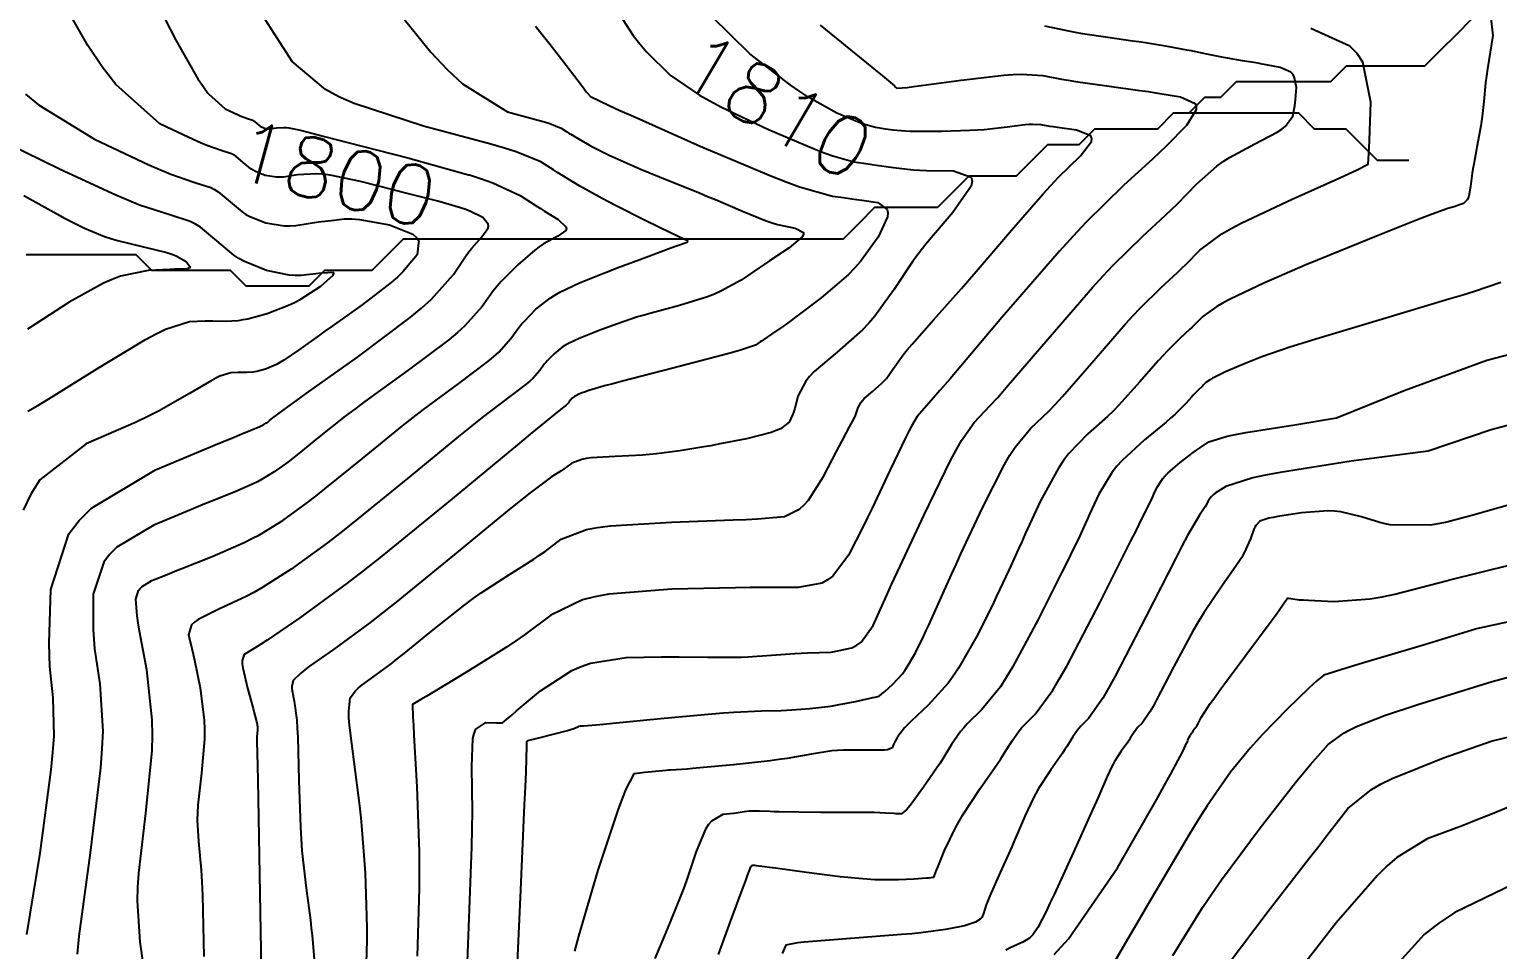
# Model space of a CAD drawing. Header units: metres. Extents: x 837117 to 838479, y 1189012 to 1191015.
# Drawn here: x 838285.1 to 838378.5, y 1190025.9 to 1190084.5 of the extents above; entities that cross this region are included whole.
import ezdxf

# ---------------------------------------------------------------- set-up
doc = ezdxf.new("R2010")
doc.units = ezdxf.units.M
doc.header["$LTSCALE"] = 0.3
for name, color, linetype in [('COTAS 10', 1, 'Continuous'), ('COTAS INT', 252, 'Continuous'), ('DRENAJE', 5, 'Continuous')]:
    doc.layers.add(name, color=color, linetype=linetype)
doc.styles.get("Standard").update_dxf_attribs({"font": 'simplex.shx'})

msp = doc.modelspace()

# ---------------------------------------------------------------- linework, layer by layer
at = {"layer": 'COTAS 10'}
for points in [[(838284.892, 1190026.913), (838285.754, 1190032.085), (838286.451, 1190037.369), (838286.558, 1190038.509), (838286.627, 1190039.509), (838286.564, 1190041.952), (838286.356, 1190043.94), (838286.334, 1190044.653), (838286.327, 1190045.436), (838286.43, 1190048.851), (838287.572, 1190052.374), (838288.221, 1190053.225), (838289.014, 1190054.023), (838293.078, 1190056.457), (838297.139, 1190058.148), (838297.931, 1190058.477), (838298.578, 1190058.746), (838299.712, 1190059.215), (838299.888, 1190059.292), (838299.932, 1190059.313), (838299.973, 1190059.334), (838300.103, 1190059.412), (838300.24, 1190059.512), (838300.286, 1190059.548), (838300.335, 1190059.587), (838300.542, 1190059.756), (838301.508, 1190060.463), (838302.035, 1190060.842), (838302.675, 1190061.299), (838305.926, 1190063.611), (838309.289, 1190066.139), (838310, 1190066.733), (838310.615, 1190067.28), (838312.04, 1190068.875), (838312.805, 1190070.029), (838313.005, 1190070.299), (838313.198, 1190070.547), (838313.851, 1190071.265), (838314.234, 1190071.805), (838314.258, 1190071.941), (838314.245, 1190072.071), (838313.904, 1190072.494), (838313.114, 1190072.888), (838312.82, 1190073), (838312.493, 1190073.113), (838311.04, 1190073.532), (838309.271, 1190073.984), (838308.746, 1190074.118), (838308.205, 1190074.256), (838306.125, 1190074.787), (838304.184, 1190075.19), (838303.732, 1190075.248), (838303.317, 1190075.282), (838302.126, 1190075.21), (838301.232, 1190075.067), (838301.004, 1190075.057), (838300.784, 1190075.059), (838300.062, 1190075.173), (838299.441, 1190075.419), (838299.286, 1190075.505), (838299.138, 1190075.599), (838298.662, 1190076.003), (838298.197, 1190076.392), (838298.055, 1190076.477), (838297.908, 1190076.552), (838297.328, 1190076.742), (838296.344, 1190077.08), (838295.941, 1190077.249), (838295.482, 1190077.451), (838294.154, 1190078.076), (838293.355, 1190078.451), (838290.569, 1190080.946), (838289.694, 1190082.09), (838288.775, 1190083.431), (838285.084, 1190089.91)], [(838322.571, 1190085.453), (838323.477, 1190084.081), (838323.897, 1190083.537), (838324.317, 1190083.034), (838325.825, 1190081.553), (838327.7, 1190080.282), (838328.351, 1190079.91), (838329.058, 1190079.53), (838332.089, 1190078.088), (838334.991, 1190076.863), (838335.617, 1190076.62), (838336.167, 1190076.418), (838337.512, 1190076.037), (838338.411, 1190075.913), (838338.679, 1190075.874), (838338.955, 1190075.833), (838340.024, 1190075.668), (838341.292, 1190075.527), (838341.695, 1190075.502), (838342.121, 1190075.483), (838343.843, 1190075.463), (838344.975, 1190075.069), (838345.029, 1190074.815), (838344.969, 1190074.497), (838343.816, 1190072.821), (838342.089, 1190070.797), (838341.668, 1190070.259), (838341.271, 1190069.73), (838340.047, 1190067.901), (838338.847, 1190066.22), (838338.467, 1190065.784), (838338.065, 1190065.361), (838336.441, 1190063.941), (838334.987, 1190062.698), (838334.694, 1190062.386), (838334.447, 1190062.089), (838333.95, 1190061.135), (838333.751, 1190060.358), (838333.693, 1190060.173), (838333.632, 1190060), (838333.402, 1190059.485), (838332.838, 1190059.062), (838332.567, 1190058.948), (838332.247, 1190058.834), (838330.676, 1190058.435), (838328.874, 1190058.078), (838328.409, 1190057.99), (838327.957, 1190057.908), (838326.446, 1190057.653), (838324.951, 1190057.466), (838324.509, 1190057.426), (838324.056, 1190057.391), (838322.318, 1190057.309), (838320.792, 1190057.214), (838320.471, 1190057.171), (838320.195, 1190057.121), (838319.567, 1190056.883), (838319.162, 1190056.574), (838319.027, 1190056.481), (838318.881, 1190056.384), (838318.272, 1190056.003), (838316.915, 1190055.001), (838316.298, 1190054.513), (838315.577, 1190053.932), (838312.1, 1190051.073), (838308.391, 1190048.044), (838307.522, 1190047.357), (838306.723, 1190046.735), (838304.41, 1190045.037), (838302.881, 1190043.959), (838302.576, 1190043.729), (838302.323, 1190043.528), (838301.837, 1190043.048), (838301.754, 1190042.674), (838301.756, 1190042.54), (838301.768, 1190042.392), (838301.9, 1190041.747), (838302.069, 1190040.532), (838302.104, 1190040.025), (838302.135, 1190039.444), (838302.204, 1190036.728), (838302.298, 1190033.725), (838302.343, 1190032.964), (838302.397, 1190032.233), (838302.664, 1190029.843), (838302.937, 1190027.817), (838302.996, 1190027.315), (838303.047, 1190026.838), (838303.17, 1190025.329)], [(838377.927, 1190086.068), (838378.153, 1190084.079), (838377.822, 1190081.962), (838377.755, 1190081.483), (838377.698, 1190081.052), (838377.579, 1190079.881), (838377.486, 1190078.926), (838377.445, 1190078.63), (838377.398, 1190078.32), (838377.173, 1190077.087), (838376.945, 1190075.88), (838376.895, 1190075.587), (838376.851, 1190075.312), (838376.743, 1190074.466), (838376.632, 1190073.857), (838376.587, 1190073.732), (838376.535, 1190073.625), (838376.296, 1190073.394), (838375.974, 1190073.277), (838375.87, 1190073.243), (838375.758, 1190073.206), (838375.303, 1190073.067), (838374.301, 1190072.709), (838373.846, 1190072.535), (838373.314, 1190072.329), (838370.749, 1190071.314), (838367.784, 1190070.109), (838366.999, 1190069.782), (838366.231, 1190069.458), (838363.588, 1190068.313), (838361.448, 1190067.306), (838360.998, 1190067.069), (838360.609, 1190066.85), (838359.715, 1190066.21), (838359.19, 1190065.676), (838359.033, 1190065.523), (838358.871, 1190065.369), (838358.245, 1190064.797), (838357.453, 1190064.016), (838357.186, 1190063.731), (838356.899, 1190063.415), (838355.692, 1190062.025), (838354.369, 1190060.556), (838354.01, 1190060.19), (838353.653, 1190059.842), (838352.388, 1190058.735), (838351.171, 1190057.479), (838350.844, 1190057.037), (838350.521, 1190056.555), (838349.392, 1190054.474), (838348.415, 1190052.378), (838348.188, 1190051.886), (838347.98, 1190051.433), (838347.386, 1190050.115), (838346.786, 1190048.815), (838346.574, 1190048.373), (838346.342, 1190047.896), (838345.337, 1190045.874), (838344.172, 1190043.832), (838343.838, 1190043.342), (838343.501, 1190042.883), (838342.241, 1190041.498), (838341.16, 1190040.478), (838340.935, 1190040.25), (838340.741, 1190040.045), (838340.308, 1190039.501), (838340.116, 1190039.153), (838340.074, 1190039.071), (838340.038, 1190038.996), (838339.949, 1190038.779), (838339.64, 1190038.651), (838339.466, 1190038.632), (838339.253, 1190038.62), (838338.163, 1190038.638), (838336.832, 1190038.636), (838336.468, 1190038.612), (838336.105, 1190038.578), (838334.808, 1190038.37), (838333.264, 1190038.101), (838332.746, 1190038.028), (838332.188, 1190037.955), (838329.845, 1190037.7), (838327.704, 1190037.498), (838327.274, 1190037.46), (838326.914, 1190037.428), (838326.203, 1190037.378), (838325.848, 1190037.361), (838325.712, 1190037.352), (838325.561, 1190037.34), (838324.881, 1190037.278), (838324.195, 1190037.206), (838324.04, 1190037.188), (838323.9, 1190037.171), (838323.519, 1190037.117), (838322.994, 1190036.148), (838322.764, 1190035.555), (838322.497, 1190034.821), (838321.223, 1190030.998), (838319.987, 1190026.805), (838319.743, 1190025.839)], [(838350.253, 1190025.627), (838351.159, 1190026.627), (838354.284, 1190031.152), (838356.756, 1190035.48), (838357.251, 1190036.356), (838357.662, 1190037.091), (838358.462, 1190038.582), (838358.681, 1190039.067), (838358.727, 1190039.168), (838358.765, 1190039.255), (838358.85, 1190039.452), (838358.901, 1190039.56), (838358.918, 1190039.59), (838358.936, 1190039.622), (838359.013, 1190039.74), (838359.086, 1190039.845), (838359.116, 1190039.89), (838359.152, 1190039.947), (838359.182, 1190039.99), (838359.192, 1190040.003), (838359.203, 1190040.015), (838359.252, 1190040.063), (838359.34, 1190040.192), (838359.376, 1190040.255), (838359.418, 1190040.331), (838359.612, 1190040.704), (838360.186, 1190041.589), (838360.467, 1190041.986), (838360.801, 1190042.45), (838362.45, 1190044.676), (838364.06, 1190046.835), (838364.37, 1190047.257), (838364.62, 1190047.602), (838365.036, 1190048.212), (838365.096, 1190048.289), (838365.123, 1190048.297), (838365.154, 1190048.3), (838365.305, 1190048.266), (838365.835, 1190048.196), (838366.106, 1190048.177), (838366.431, 1190048.158), (838368.051, 1190048.091), (838370.359, 1190048.255), (838371.117, 1190048.383), (838371.927, 1190048.545), (838375.284, 1190049.427), (838375.33, 1190049.441), (838381.515, 1190050.965)], [(838380.17, 1190030.445), (838375.736, 1190028.299), (838374.715, 1190027.619), (838373.784, 1190026.903), (838371.17, 1190024.006)]]:
    msp.add_lwpolyline(points, dxfattribs=at)
at = {"layer": 'COTAS INT'}
for points in [[(838306.222, 1190088.434), (838310.605, 1190083.003), (838311.645, 1190081.915), (838312.61, 1190081.007), (838315.468, 1190079.226), (838317.434, 1190078.697), (838317.836, 1190078.578), (838318.177, 1190078.471), (838318.894, 1190078.182), (838319.261, 1190077.945), (838319.382, 1190077.87), (838319.51, 1190077.791), (838320.04, 1190077.472), (838320.687, 1190077.108), (838320.889, 1190077.001), (838321.101, 1190076.891), (838321.947, 1190076.468), (838323.08, 1190075.953), (838323.472, 1190075.784), (838323.899, 1190075.604), (838325.723, 1190074.859), (838327.69, 1190074.06), (838328.206, 1190073.845), (838328.71, 1190073.634), (838330.427, 1190072.895), (838331.934, 1190072.291), (838332.306, 1190072.165), (838332.659, 1190072.056), (838333.768, 1190071.813), (838334.306, 1190071.545), (838334.299, 1190071.421), (838334.223, 1190071.275), (838333.386, 1190070.571), (838332.138, 1190069.742), (838331.805, 1190069.518), (838331.476, 1190069.298), (838330.333, 1190068.521), (838329.056, 1190067.812), (838328.643, 1190067.634), (838328.205, 1190067.463), (838326.409, 1190066.911), (838324.611, 1190066.426), (838324.171, 1190066.298), (838323.756, 1190066.173), (838322.47, 1190065.742), (838321.414, 1190065.346), (838321.145, 1190065.243), (838320.886, 1190065.142), (838320.034, 1190064.801), (838319.311, 1190064.456), (838319.132, 1190064.352), (838318.964, 1190064.246), (838318.436, 1190063.832), (838318.013, 1190063.403), (838317.911, 1190063.286), (838317.815, 1190063.171), (838317.523, 1190062.761), (838317.08, 1190062.265), (838316.889, 1190062.095), (838316.667, 1190061.91), (838315.621, 1190061.124), (838313.867, 1190059.787), (838313.2, 1190059.256), (838312.455, 1190058.654), (838309.105, 1190055.9), (838305.623, 1190053.061), (838304.793, 1190052.407), (838304.022, 1190051.81), (838301.722, 1190050.129), (838299.848, 1190048.946), (838299.346, 1190048.662), (838298.85, 1190048.398), (838297.121, 1190047.602), (838295.799, 1190046.944), (838295.562, 1190046.766), (838295.38, 1190046.591), (838295.184, 1190045.972), (838295.399, 1190045.086), (838295.475, 1190044.742), (838295.558, 1190044.355), (838295.92, 1190042.599), (838296.183, 1190040.526), (838296.204, 1190039.939), (838296.203, 1190039.346), (838296.011, 1190037.156), (838295.776, 1190035.137), (838295.748, 1190034.651), (838295.735, 1190034.197), (838295.823, 1190032.823), (838295.992, 1190030.992), (838296.031, 1190030.25), (838296.066, 1190029.406), (838296.167, 1190025.509)], [(838292.661, 1190087.123), (838294.371, 1190083.785), (838295.778, 1190081.312), (838296.127, 1190080.801), (838296.421, 1190080.414), (838296.458, 1190080.365), (838297.508, 1190079.419), (838298.306, 1190079.044), (838298.478, 1190078.969), (838298.629, 1190078.905), (838298.998, 1190078.778), (838299.215, 1190078.707), (838299.271, 1190078.679), (838299.324, 1190078.647), (838299.498, 1190078.501), (838299.677, 1190078.35), (838299.732, 1190078.315), (838299.79, 1190078.282), (838300.023, 1190078.19), (838300.294, 1190078.147), (838300.376, 1190078.146), (838300.462, 1190078.15), (838300.797, 1190078.204), (838301.244, 1190078.231), (838301.4, 1190078.218), (838301.569, 1190078.196), (838302.297, 1190078.045), (838303.844, 1190077.65), (838305.329, 1190077.27), (838309.142, 1190076.294), (838313.003, 1190075.22), (838313.059, 1190075.203), (838313.83, 1190074.954), (838314.553, 1190074.701), (838316.292, 1190073.905), (838317.303, 1190073.24), (838317.567, 1190073.071), (838317.824, 1190072.908), (838318.696, 1190072.376), (838319.196, 1190071.915), (838319.219, 1190071.797), (838319.191, 1190071.683), (838318.675, 1190071.309), (838317.771, 1190070.818), (838317.5, 1190070.632), (838317.219, 1190070.424), (838316.127, 1190069.488), (838315.08, 1190068.425), (838314.827, 1190068.137), (838314.59, 1190067.85), (838313.868, 1190066.837), (838312.77, 1190065.609), (838312.296, 1190065.187), (838311.748, 1190064.729), (838309.158, 1190062.782), (838306.406, 1190060.795), (838305.757, 1190060.313), (838305.157, 1190059.86), (838303.397, 1190058.47), (838302.098, 1190057.412), (838301.788, 1190057.168), (838301.5, 1190056.945), (838300.642, 1190056.318), (838299.831, 1190055.832), (838299.573, 1190055.698), (838299.301, 1190055.564), (838298.195, 1190055.084), (838296.663, 1190054.463), (838296.122, 1190054.241), (838295.53, 1190053.997), (838292.969, 1190052.935), (838290.62, 1190051.528), (838290.161, 1190051.067), (838289.786, 1190050.575), (838289.126, 1190048.538), (838289.12, 1190046.302), (838289.157, 1190045.684), (838289.211, 1190045.066), (838289.548, 1190042.839), (838289.723, 1190039.84), (838289.676, 1190038.735), (838289.587, 1190037.511), (838288.919, 1190032.101), (838288.215, 1190026.808), (838288.104, 1190025.658)], [(838292.405, 1190024.345), (838292.11, 1190026.444), (838291.944, 1190029.04), (838291.968, 1190029.897), (838292.021, 1190030.815), (838292.465, 1190034.629), (838292.864, 1190038.583), (838292.889, 1190039.589), (838292.878, 1190040.556), (838292.531, 1190043.727), (838292.066, 1190046.192), (838291.979, 1190046.715), (838291.912, 1190047.168), (838291.822, 1190048.226), (838292.001, 1190048.776), (838292.102, 1190048.909), (838292.226, 1190049.033), (838292.86, 1190049.413), (838293.921, 1190049.847), (838294.313, 1190050.006), (838294.749, 1190050.181), (838296.678, 1190050.953), (838298.713, 1190051.837), (838299.215, 1190052.083), (838299.689, 1190052.329), (838301.182, 1190053.224), (838302.761, 1190054.377), (838303.291, 1190054.787), (838303.86, 1190055.236), (838306.251, 1190057.185), (838308.806, 1190059.257), (838309.479, 1190059.784), (838310.137, 1190060.291), (838312.389, 1190061.953), (838314.208, 1190063.32), (838314.592, 1190063.641), (838314.925, 1190063.937), (838315.696, 1190064.799), (838316.203, 1190065.51), (838316.369, 1190065.711), (838316.547, 1190065.914), (838317.282, 1190066.66), (838318.199, 1190067.379), (838318.492, 1190067.565), (838318.802, 1190067.744), (838320.059, 1190068.345), (838321.539, 1190068.938), (838321.989, 1190069.112), (838322.457, 1190069.292), (838324.293, 1190069.98), (838325.868, 1190070.56), (838326.172, 1190070.671), (838326.419, 1190070.761), (838326.832, 1190070.91), (838326.871, 1190070.924), (838326.893, 1190070.934), (838326.935, 1190070.96), (838326.953, 1190070.99), (838326.948, 1190070.999), (838326.94, 1190071.008), (838326.878, 1190071.042), (838326.42, 1190071.258), (838326.162, 1190071.382), (838325.847, 1190071.534), (838324.237, 1190072.313), (838322.395, 1190073.233), (838321.935, 1190073.473), (838321.496, 1190073.707), (838320.088, 1190074.498), (838318.934, 1190075.192), (838318.654, 1190075.364), (838318.393, 1190075.527), (838317.593, 1190076.043), (838316.033, 1190076.671), (838315.291, 1190076.905), (838314.416, 1190077.164), (838310.137, 1190078.315), (838305.719, 1190079.746), (838304.756, 1190080.181), (838303.907, 1190080.634), (838301.778, 1190082.41), (838300.063, 1190085.091)], [(838317.26, 1190084.663), (838318.187, 1190083.496), (838318.943, 1190082.539), (838320.255, 1190080.833), (838320.454, 1190080.532), (838320.508, 1190080.461), (838320.563, 1190080.396), (838320.76, 1190080.203), (838321.95, 1190079.621), (838322.631, 1190079.31), (838323.464, 1190078.935), (838327.742, 1190077.038), (838332.239, 1190075.139), (838333.209, 1190074.763), (838334.061, 1190074.45), (838336.145, 1190073.859), (838336.85, 1190073.765), (838337.385, 1190073.692), (838337.675, 1190073.652), (838337.705, 1190073.647), (838338.014, 1190073.603), (838339.045, 1190073.446), (838339.635, 1190073.014), (838339.666, 1190072.796), (838339.64, 1190072.536), (838339.067, 1190071.241), (838337.934, 1190069.694), (838337.554, 1190069.275), (838337.146, 1190068.86), (838335.434, 1190067.393), (838333.795, 1190066.161), (838333.433, 1190065.894), (838333.112, 1190065.658), (838332.281, 1190065.073), (838331.776, 1190064.739), (838331.66, 1190064.661), (838331.553, 1190064.59), (838331.252, 1190064.386), (838330.301, 1190064.062), (838329.785, 1190063.915), (838329.159, 1190063.742), (838325.986, 1190062.911), (838322.802, 1190062.091), (838322.17, 1190061.925), (838321.645, 1190061.786), (838320.647, 1190061.504), (838320.37, 1190061.401), (838320.3, 1190061.374), (838320.232, 1190061.347), (838320.009, 1190061.258), (838319.819, 1190061.167), (838319.773, 1190061.14), (838319.729, 1190061.112), (838319.59, 1190061.004), (838319.479, 1190060.891), (838319.453, 1190060.861), (838319.428, 1190060.831), (838319.351, 1190060.723), (838319.235, 1190060.593), (838319.185, 1190060.549), (838319.127, 1190060.5), (838318.853, 1190060.294), (838317.598, 1190059.283), (838316.922, 1190058.727), (838316.103, 1190058.052), (838311.96, 1190054.615), (838307.386, 1190050.886), (838306.296, 1190050.027), (838305.283, 1190049.243), (838302.261, 1190047.035), (838300.183, 1190045.633), (838299.764, 1190045.357), (838299.414, 1190045.129), (838298.713, 1190044.711), (838298.591, 1190044.321), (838298.605, 1190044.112), (838298.64, 1190043.859), (838298.937, 1190042.579), (838299.293, 1190041.274), (838299.365, 1190041.006), (838299.426, 1190040.778), (838299.547, 1190040.289), (838299.576, 1190040.058), (838299.578, 1190039.993), (838299.578, 1190039.927), (838299.557, 1190039.684), (838299.531, 1190039.46), (838299.528, 1190039.406), (838299.526, 1190039.355), (838299.536, 1190039.203), (838299.578, 1190037.638), (838299.597, 1190036.698), (838299.62, 1190035.537), (838299.727, 1190029.514), (838299.831, 1190023.508)], [(838306.46, 1190023.671), (838306.538, 1190026.517), (838306.54, 1190027.295), (838306.533, 1190028.068), (838306.438, 1190030.823), (838306.236, 1190033.565), (838306.162, 1190034.329), (838306.08, 1190035.096), (838305.72, 1190037.884), (838305.429, 1190040.215), (838305.392, 1190040.694), (838305.373, 1190041.1), (838305.459, 1190041.966), (838305.808, 1190042.408), (838305.954, 1190042.546), (838306.123, 1190042.692), (838306.911, 1190043.279), (838308.065, 1190044.126), (838308.464, 1190044.436), (838308.897, 1190044.779), (838310.747, 1190046.29), (838312.752, 1190047.878), (838313.283, 1190048.27), (838313.803, 1190048.64), (838315.593, 1190049.806), (838317.147, 1190050.777), (838317.518, 1190051.024), (838317.863, 1190051.263), (838318.896, 1190052.049), (838320.498, 1190052.658), (838321.202, 1190052.785), (838322.019, 1190052.894), (838325.913, 1190053.136), (838329.831, 1190053.266), (838330.664, 1190053.304), (838331.388, 1190053.343), (838333.094, 1190053.492), (838334.078, 1190053.974), (838334.347, 1190054.223), (838334.615, 1190054.522), (838335.569, 1190056.02), (838336.4, 1190057.614), (838336.59, 1190057.974), (838336.763, 1190058.3), (838337.24, 1190059.181), (838337.545, 1190059.766), (838337.609, 1190059.905), (838337.665, 1190060.034), (838337.791, 1190060.414), (838337.973, 1190060.763), (838338.063, 1190060.871), (838338.17, 1190060.985), (838338.701, 1190061.439), (838339.294, 1190061.957), (838339.44, 1190062.112), (838339.579, 1190062.271), (838340.017, 1190062.885), (838340.65, 1190063.758), (838340.912, 1190064.08), (838341.212, 1190064.438), (838342.607, 1190066.022), (838344.359, 1190067.993), (838344.885, 1190068.595), (838345.427, 1190069.221), (838347.532, 1190071.685), (838349.555, 1190074.008), (838350.047, 1190074.544), (838350.508, 1190075.035), (838351.928, 1190076.423), (838352.634, 1190077.334), (838352.646, 1190077.524), (838352.579, 1190077.687), (838351.673, 1190078.049), (838350.461, 1190078.215), (838350.201, 1190078.254), (838349.973, 1190078.289), (838349.424, 1190078.39), (838348.888, 1190078.416), (838348.668, 1190078.404), (838348.418, 1190078.384), (838347.259, 1190078.243), (838345.792, 1190078.083), (838345.348, 1190078.05), (838344.888, 1190078.023), (838343.089, 1190077.97), (838341.458, 1190077.97), (838341.103, 1190077.977), (838340.791, 1190077.987), (838340.245, 1190078.03), (838340.011, 1190078.048), (838339.529, 1190078.123), (838339.405, 1190078.141), (838339.284, 1190078.159), (838338.879, 1190078.214), (838338.273, 1190078.386), (838338.025, 1190078.477), (838337.743, 1190078.587), (838336.436, 1190079.139), (838334.653, 1190080.126), (838334.071, 1190080.51), (838333.45, 1190080.943), (838330.89, 1190082.903), (838328.437, 1190085.313)], [(838335.368, 1190084.729), (838338.317, 1190082.337), (838338.884, 1190081.875), (838339.342, 1190081.501), (838340.092, 1190080.872), (838340.141, 1190080.812), (838340.156, 1190080.796), (838340.172, 1190080.781), (838340.238, 1190080.727), (838340.91, 1190080.774), (838341.309, 1190080.821), (838341.8, 1190080.884), (838344.342, 1190081.236), (838347.051, 1190081.555), (838347.648, 1190081.597), (838348.177, 1190081.618), (838349.537, 1190081.53), (838350.724, 1190081.295), (838351.145, 1190081.224), (838351.607, 1190081.152), (838353.607, 1190080.87), (838355.703, 1190080.584), (838356.225, 1190080.508), (838356.721, 1190080.434), (838358.299, 1190080.179), (838359.215, 1190079.748), (838359.292, 1190079.563), (838359.294, 1190079.349), (838358.665, 1190078.342), (838357.369, 1190077.035), (838356.949, 1190076.633), (838356.504, 1190076.213), (838354.676, 1190074.553), (838352.272, 1190072.185), (838351.463, 1190071.319), (838350.592, 1190070.361), (838346.929, 1190066.144), (838343.627, 1190062.25), (838342.984, 1190061.497), (838342.458, 1190060.884), (838341.537, 1190059.843), (838341.177, 1190059.241), (838341.004, 1190058.905), (838340.8, 1190058.496), (838339.801, 1190056.405), (838338.665, 1190054.016), (838338.375, 1190053.418), (838338.096, 1190052.848), (838337.175, 1190051.018), (838336.166, 1190049.7), (838335.831, 1190049.452), (838335.472, 1190049.256), (838333.975, 1190048.969), (838331.735, 1190048.981), (838330.907, 1190048.972), (838329.99, 1190048.959), (838325.931, 1190048.868), (838321.923, 1190048.539), (838321.039, 1190048.375), (838320.252, 1190048.18), (838318.225, 1190047.216), (838316.568, 1190045.954), (838316.015, 1190045.572), (838315.422, 1190045.175), (838312.939, 1190043.624), (838310.727, 1190042.301), (838310.305, 1190042.049), (838309.965, 1190041.846), (838309.423, 1190041.524), (838309.464, 1190040.723), (838309.492, 1190040.217), (838309.526, 1190039.589), (838309.707, 1190036.297), (838309.85, 1190032.155), (838309.86, 1190030.992), (838309.857, 1190029.822), (838309.739, 1190025.534)], [(838312.817, 1190022.44), (838313.018, 1190027.398), (838313.211, 1190032.487), (838313.238, 1190033.647), (838313.252, 1190034.698), (838313.207, 1190037.597), (838313.27, 1190039.36), (838313.352, 1190039.695), (838313.462, 1190039.964), (838314.095, 1190040.384), (838314.754, 1190040.375), (838314.881, 1190040.374), (838314.984, 1190040.373), (838315.152, 1190040.373), (838315.532, 1190040.687), (838315.767, 1190040.883), (838316.059, 1190041.128), (838317.583, 1190042.408), (838319.569, 1190043.7), (838320.152, 1190043.952), (838320.749, 1190044.158), (838323.024, 1190044.521), (838325.263, 1190044.563), (838325.837, 1190044.567), (838326.392, 1190044.567), (838328.23, 1190044.542), (838329.891, 1190044.533), (838330.333, 1190044.543), (838330.769, 1190044.559), (838332.279, 1190044.665), (838333.75, 1190044.782), (838334.16, 1190044.806), (838334.571, 1190044.825), (838336.068, 1190044.862), (838337.391, 1190045.13), (838337.694, 1190045.295), (838337.969, 1190045.498), (838338.731, 1190046.562), (838339.583, 1190048.443), (838339.915, 1190049.163), (838340.288, 1190049.968), (838341.983, 1190053.597), (838343.665, 1190057.047), (838344.03, 1190057.741), (838344.352, 1190058.322), (838345.154, 1190059.474), (838346.19, 1190060.537), (838346.659, 1190061.061), (838347.208, 1190061.686), (838349.85, 1190064.771), (838352.694, 1190068.046), (838353.371, 1190068.789), (838353.999, 1190069.462), (838355.866, 1190071.301), (838357.341, 1190072.65), (838357.723, 1190073.013), (838358.092, 1190073.372), (838359.329, 1190074.631), (838360.602, 1190075.77), (838360.994, 1190076.054), (838361.403, 1190076.323), (838363.024, 1190077.181), (838364.448, 1190077.919), (838364.733, 1190078.113), (838364.97, 1190078.302), (838365.431, 1190078.948), (838365.559, 1190079.602), (838365.586, 1190079.797), (838365.61, 1190079.998), (838365.665, 1190080.772), (838365.526, 1190081.461), (838365.427, 1190081.608), (838365.301, 1190081.736), (838364.63, 1190082.037), (838363.75, 1190082.211), (838363.493, 1190082.258), (838363.231, 1190082.305), (838362.237, 1190082.469), (838361.276, 1190082.629), (838361.035, 1190082.672), (838360.804, 1190082.715), (838360.062, 1190082.869), (838359.256, 1190083.037), (838358.985, 1190083.09), (838358.693, 1190083.145), (838357.469, 1190083.365), (838356.058, 1190083.596), (838355.649, 1190083.659), (838355.232, 1190083.721), (838353.659, 1190083.938), (838352.055, 1190084.18), (838351.619, 1190084.257), (838351.186, 1190084.338), (838349.65, 1190084.67)], [(838316.035, 1190023.26), (838316.297, 1190029.261), (838316.565, 1190035.152), (838316.615, 1190036.301), (838316.654, 1190037.241), (838316.707, 1190038.898), (838316.716, 1190039.135), (838316.727, 1190039.18), (838316.742, 1190039.216), (838316.827, 1190039.272), (838317.133, 1190039.328), (838317.288, 1190039.364), (838317.472, 1190039.408), (838318.39, 1190039.642), (838319.301, 1190039.889), (838319.481, 1190039.941), (838319.63, 1190039.986), (838319.907, 1190040.093), (838319.983, 1190040.142), (838320.006, 1190040.152), (838320.029, 1190040.16), (838320.116, 1190040.174), (838320.202, 1190040.175), (838320.224, 1190040.176), (838320.246, 1190040.176), (838320.317, 1190040.175), (838321.106, 1190040.245), (838321.581, 1190040.29), (838322.167, 1190040.347), (838325.207, 1190040.642), (838328.485, 1190040.94), (838329.22, 1190040.997), (838329.881, 1190041.044), (838331.645, 1190041.124), (838332.892, 1190041.153), (838333.227, 1190041.168), (838333.558, 1190041.186), (838334.715, 1190041.275), (838335.845, 1190041.41), (838336.159, 1190041.457), (838336.474, 1190041.508), (838337.615, 1190041.725), (838338.544, 1190041.926), (838338.725, 1190041.967), (838338.873, 1190042), (838339.13, 1190042.068), (838339.288, 1190042.2), (838339.372, 1190042.275), (838339.475, 1190042.366), (838339.992, 1190042.835), (838340.598, 1190043.49), (838340.756, 1190043.699), (838340.91, 1190043.92), (838341.429, 1190044.818), (838341.953, 1190045.895), (838342.109, 1190046.228), (838342.271, 1190046.577), (838342.894, 1190047.964), (838343.72, 1190049.799), (838344.01, 1190050.431), (838344.326, 1190051.116), (838345.687, 1190054.035), (838347.093, 1190056.801), (838347.437, 1190057.389), (838347.762, 1190057.9), (838348.771, 1190059.104), (838349.921, 1190060.19), (838350.335, 1190060.626), (838350.789, 1190061.121), (838352.771, 1190063.398), (838354.797, 1190065.731), (838355.278, 1190066.26), (838355.726, 1190066.739), (838357.055, 1190068.049), (838358.106, 1190069.01), (838358.378, 1190069.268), (838358.641, 1190069.524), (838359.522, 1190070.42), (838360.926, 1190071.452), (838361.518, 1190071.793), (838362.199, 1190072.157), (838365.395, 1190073.673), (838368.433, 1190075.03), (838369.014, 1190075.295), (838369.483, 1190075.513), (838370.235, 1190075.897), (838370.273, 1190076.543), (838370.29, 1190076.926), (838370.31, 1190077.397), (838370.409, 1190079.833), (838369.893, 1190082.384), (838369.526, 1190082.927), (838369.062, 1190083.399), (838366.575, 1190084.515)], [(838284.816, 1190080.351), (838285.633, 1190079.67), (838289.202, 1190077.483), (838292.659, 1190075.858), (838293.405, 1190075.53), (838293.459, 1190075.508), (838294.059, 1190075.256), (838295.53, 1190074.751), (838295.658, 1190074.706), (838296.6, 1190074.398), (838296.839, 1190074.275), (838297.07, 1190074.137), (838297.826, 1190073.504), (838298.598, 1190072.849), (838298.839, 1190072.696), (838299.092, 1190072.556), (838300.1, 1190072.156), (838301.274, 1190071.971), (838301.631, 1190071.967), (838302.002, 1190071.984), (838303.455, 1190072.216), (838304.457, 1190072.336), (838305.086, 1190072.41), (838305.568, 1190072.404), (838306.064, 1190072.371), (838307.966, 1190072.035), (838309.447, 1190071.435), (838309.677, 1190071.236), (838309.829, 1190071.023), (838309.814, 1190070.886), (838309.73, 1190070.134), (838308.824, 1190069.049), (838308.468, 1190068.711), (838308.066, 1190068.358), (838306.233, 1190066.951), (838304.317, 1190065.588), (838303.863, 1190065.263), (838303.441, 1190064.962), (838302.19, 1190064.061), (838301.237, 1190063.42), (838301.003, 1190063.281), (838300.781, 1190063.16), (838300.087, 1190062.862), (838299.531, 1190062.715), (838299.397, 1190062.688), (838299.272, 1190062.667), (838298.889, 1190062.645), (838298.535, 1190062.653), (838298.427, 1190062.652), (838298.315, 1190062.65), (838297.873, 1190062.632), (838297.186, 1190062.411), (838296.919, 1190062.281), (838296.618, 1190062.122), (838295.255, 1190061.299), (838293.283, 1190060.189), (838292.599, 1190059.849), (838291.855, 1190059.495), (838288.668, 1190058.098), (838285.735, 1190055.822), (838285.151, 1190054.914), (838284.665, 1190053.885)], [(838284.953, 1190060.185), (838285.592, 1190060.55), (838286.297, 1190060.967), (838289.397, 1190062.902), (838292.444, 1190064.742), (838293.115, 1190065.098), (838293.712, 1190065.388), (838295.248, 1190065.881), (838296.234, 1190065.922), (838296.485, 1190065.927), (838296.726, 1190065.928), (838297.518, 1190065.909), (838298.372, 1190065.96), (838298.653, 1190066.006), (838298.953, 1190066.066), (838300.194, 1190066.395), (838301.546, 1190066.916), (838301.916, 1190067.097), (838302.283, 1190067.293), (838303.593, 1190068.131), (838304.391, 1190068.829), (838304.435, 1190068.937), (838304.403, 1190069.008), (838303.652, 1190068.954), (838302.353, 1190068.802), (838301.976, 1190068.811), (838301.591, 1190068.842), (838300.139, 1190069.139), (838298.742, 1190069.694), (838298.393, 1190069.887), (838298.059, 1190070.098), (838296.99, 1190071.006), (838295.943, 1190071.882), (838295.624, 1190072.074), (838295.292, 1190072.243), (838293.988, 1190072.67), (838292.075, 1190073.285), (838291.359, 1190073.573), (838290.563, 1190073.911), (838287.014, 1190075.56), (838283.644, 1190077.206)], [(838284.714, 1190073.891), (838286.419, 1190072.936), (838286.845, 1190072.705), (838287.252, 1190072.488), (838288.556, 1190071.823), (838289.847, 1190071.293), (838290.246, 1190071.161), (838290.663, 1190071.035), (838292.318, 1190070.634), (838293.813, 1190070.27), (838294.129, 1190070.168), (838294.402, 1190070.065), (838295.036, 1190069.691), (838295.262, 1190069.39), (838295.279, 1190069.334), (838295.275, 1190069.29), (838295.096, 1190069.23), (838294.528, 1190069.224), (838294.28, 1190069.215), (838293.992, 1190069.203), (838292.622, 1190069.131), (838290.86, 1190068.765), (838290.326, 1190068.567), (838289.77, 1190068.327), (838287.594, 1190067.115), (838285.471, 1190065.747), (838284.948, 1190065.409)], [(838378.679, 1190068.365), (838376.996, 1190067.802), (838376.242, 1190067.567), (838375.362, 1190067.298), (838371.147, 1190066.04), (838366.907, 1190064.771), (838366.014, 1190064.495), (838365.241, 1190064.251), (838363.461, 1190063.644), (838362.507, 1190063.255), (838362.254, 1190063.15), (838362.007, 1190063.046), (838361.155, 1190062.677), (838360.466, 1190062.353), (838360.321, 1190062.277), (838360.196, 1190062.206), (838359.908, 1190062), (838359.739, 1190061.828), (838359.689, 1190061.779), (838359.637, 1190061.729), (838359.435, 1190061.545), (838359.18, 1190061.293), (838359.094, 1190061.201), (838359.001, 1190061.1), (838358.613, 1190060.652), (838357.95, 1190059.991), (838357.685, 1190059.754), (838357.385, 1190059.495), (838356.005, 1190058.366), (838354.58, 1190057.057), (838354.25, 1190056.685), (838353.949, 1190056.309), (838353.096, 1190054.912), (838352.503, 1190053.64), (838352.365, 1190053.341), (838352.239, 1190053.066), (838351.879, 1190052.266), (838351.301, 1190051.054), (838351.038, 1190050.519), (838350.73, 1190049.897), (838349.244, 1190046.931), (838347.611, 1190043.906), (838347.209, 1190043.247), (838346.83, 1190042.665), (838345.643, 1190041.211), (838344.716, 1190040.293), (838344.499, 1190040.049), (838344.3, 1190039.81), (838343.729, 1190038.986), (838343.178, 1190038.086), (838342.992, 1190037.8), (838342.791, 1190037.497), (838341.947, 1190036.268), (838341.159, 1190035.196), (838340.994, 1190034.992), (838340.853, 1190034.828), (838340.534, 1190034.571), (838340.277, 1190034.583), (838340.174, 1190034.589), (838340.057, 1190034.596), (838339.52, 1190034.628), (838338.799, 1190034.657), (838338.567, 1190034.662), (838338.319, 1190034.665), (838337.306, 1190034.666), (838336.128, 1190034.664), (838335.776, 1190034.665), (838335.413, 1190034.668), (838334.011, 1190034.685), (838332.73, 1190034.709), (838332.443, 1190034.715), (838332.186, 1190034.722), (838331.502, 1190034.745), (838331.054, 1190034.753), (838330.945, 1190034.749), (838330.842, 1190034.743), (838330.526, 1190034.701), (838330.153, 1190034.639), (838330.015, 1190034.621), (838329.862, 1190034.602), (838329.181, 1190034.53), (838328.445, 1190034.123), (838328.257, 1190033.893), (838328.077, 1190033.612), (838327.48, 1190032.174), (838326.863, 1190030.342), (838326.669, 1190029.814), (838326.464, 1190029.275), (838325.644, 1190027.254), (838324.858, 1190025.379)], [(838328.896, 1190025.626), (838329.756, 1190027.962), (838330.49, 1190029.96), (838330.633, 1190030.347), (838330.75, 1190030.663), (838330.954, 1190031.208), (838330.995, 1190031.27), (838331.009, 1190031.282), (838331.025, 1190031.291), (838331.093, 1190031.307), (838331.169, 1190031.306), (838331.191, 1190031.306), (838331.212, 1190031.305), (838331.288, 1190031.301), (838331.825, 1190031.233), (838332.137, 1190031.191), (838332.52, 1190031.14), (838334.491, 1190030.873), (838336.637, 1190030.601), (838337.131, 1190030.547), (838337.58, 1190030.501), (838338.84, 1190030.413), (838339.815, 1190030.401), (838340.085, 1190030.404), (838340.356, 1190030.409), (838341.336, 1190030.451), (838342.126, 1190030.503), (838342.277, 1190030.514), (838342.399, 1190030.524), (838342.597, 1190030.55), (838342.706, 1190030.822), (838342.772, 1190030.987), (838342.854, 1190031.19), (838343.28, 1190032.25), (838343.95, 1190033.652), (838344.185, 1190034.073), (838344.441, 1190034.507), (838345.547, 1190036.189), (838346.618, 1190037.734), (838346.853, 1190038.08), (838347.06, 1190038.392), (838347.585, 1190039.226), (838348.021, 1190039.855), (838348.172, 1190040.038), (838348.337, 1190040.224), (838349.045, 1190040.924), (838350.159, 1190042.448), (838350.58, 1190043.152), (838351.05, 1190043.979), (838353.152, 1190047.987), (838355.118, 1190051.898), (838355.502, 1190052.664), (838355.817, 1190053.292), (838356.372, 1190054.418), (838356.499, 1190054.7), (838356.543, 1190054.797), (838356.592, 1190054.902), (838356.801, 1190055.351), (838357.168, 1190055.896), (838357.317, 1190056.063), (838357.485, 1190056.235), (838358.261, 1190056.914), (838359.095, 1190057.556), (838359.299, 1190057.705), (838359.492, 1190057.841), (838360.094, 1190058.232), (838361.252, 1190058.586), (838361.796, 1190058.7), (838362.437, 1190058.821), (838365.556, 1190059.314), (838368.214, 1190059.769), (838372.519, 1190061.489), (838377.778, 1190063.428), (838382.829, 1190064.747)], [(838382.761, 1190060.243), (838378.055, 1190058.997), (838374.037, 1190057.649), (838369.138, 1190057.003), (838364.625, 1190056.284), (838363.692, 1190056.105), (838362.898, 1190055.935), (838361.176, 1190055.394), (838360.501, 1190054.96), (838360.367, 1190054.858), (838360.255, 1190054.763), (838360.044, 1190054.486), (838359.922, 1190054.207), (838359.867, 1190054.111), (838359.802, 1190054.008), (838359.493, 1190053.567), (838358.745, 1190052.277), (838358.405, 1190051.638), (838358.006, 1190050.876), (838356.084, 1190047.106), (838354.127, 1190043.336), (838353.707, 1190042.573), (838353.339, 1190041.933), (838352.447, 1190040.637), (838351.959, 1190040.154), (838351.846, 1190040.026), (838351.741, 1190039.9), (838351.44, 1190039.467), (838351.079, 1190038.891), (838350.936, 1190038.677), (838350.774, 1190038.437), (838350.036, 1190037.373), (838349.262, 1190036.184), (838349.078, 1190035.867), (838348.907, 1190035.555), (838348.398, 1190034.472), (838347.9, 1190033.277), (838347.734, 1190032.895), (838347.558, 1190032.491), (838346.822, 1190030.845), (838346.163, 1190029.355), (838346.036, 1190029.049), (838345.931, 1190028.789), (838345.751, 1190028.234), (838345.66, 1190027.997), (838345.611, 1190027.937), (838345.553, 1190027.88), (838345.257, 1190027.694), (838344.745, 1190027.518), (838344.55, 1190027.467), (838344.331, 1190027.415), (838343.348, 1190027.221), (838341.777, 1190027.016), (838341.188, 1190026.957), (838340.532, 1190026.898), (838334.883, 1190026.471), (838334.355, 1190026.422), (838333.924, 1190026.375), (838333.187, 1190026.232), (838332.942, 1190025.693)], [(838380.408, 1190054.565), (838376.821, 1190053.549), (838375.144, 1190053.109), (838374.656, 1190053.011), (838374.2, 1190052.935), (838371.628, 1190052.958), (838371.301, 1190053.02), (838370.974, 1190053.096), (838369.797, 1190053.472), (838368.498, 1190053.79), (838368.095, 1190053.829), (838367.673, 1190053.846), (838365.993, 1190053.728), (838364.488, 1190053.488), (838364.177, 1190053.428), (838363.913, 1190053.372), (838363.339, 1190053.191), (838363.079, 1190052.919), (838363.012, 1190052.805), (838362.948, 1190052.674), (838362.734, 1190052.059), (838362.343, 1190051.167), (838362.167, 1190050.861), (838361.961, 1190050.53), (838360.971, 1190049.121), (838359.773, 1190047.363), (838359.436, 1190046.812), (838359.096, 1190046.232), (838357.848, 1190043.905), (838356.773, 1190041.833), (838356.542, 1190041.414), (838356.339, 1190041.062), (838355.85, 1190040.35), (838355.581, 1190040.085), (838355.519, 1190040.014), (838355.461, 1190039.945), (838355.296, 1190039.707), (838355.097, 1190039.391), (838355.019, 1190039.273), (838354.93, 1190039.141), (838354.524, 1190038.556), (838354.099, 1190037.903), (838353.998, 1190037.729), (838353.904, 1190037.557), (838353.624, 1190036.962), (838353.153, 1190035.871), (838352.938, 1190035.387), (838352.687, 1190034.825), (838351.473, 1190032.136), (838350.244, 1190029.455), (838349.983, 1190028.897), (838349.756, 1190028.418), (838349.222, 1190027.357), (838348.887, 1190026.884), (838348.785, 1190026.777), (838348.679, 1190026.681), (838348.266, 1190026.42), (838347.502, 1190026.07), (838347.176, 1190025.918)], [(838383.729, 1190047.78), (838377.112, 1190046.346), (838373.806, 1190045.335), (838369.875, 1190044.15), (838369.112, 1190043.92), (838368.49, 1190043.731), (838367.418, 1190043.404), (838366.968, 1190043.04), (838366.737, 1190042.829), (838366.461, 1190042.57), (838365.08, 1190041.235), (838363.505, 1190039.62), (838363.105, 1190039.184), (838362.721, 1190038.752), (838361.468, 1190037.234), (838359.99, 1190035.086), (838359.465, 1190034.257), (838358.89, 1190033.327), (838356.393, 1190029.122), (838354.046, 1190025.111)], [(838357.799, 1190025.566), (838359.699, 1190028.618), (838360.287, 1190029.492), (838360.903, 1190030.379), (838363.35, 1190033.689), (838365.61, 1190036.564), (838366.108, 1190037.178), (838366.55, 1190037.712), (838367.682, 1190038.983), (838368.701, 1190039.725), (838369.071, 1190039.926), (838369.48, 1190040.126), (838371.274, 1190040.83), (838373.387, 1190041.527), (838373.996, 1190041.722), (838374.616, 1190041.918), (838376.942, 1190042.634), (838378.11, 1190042.991), (838384.56, 1190044.733)], [(838361.313, 1190025.024), (838363.877, 1190028.391), (838366.501, 1190031.779), (838367.082, 1190032.528), (838367.6, 1190033.194), (838368.945, 1190034.915), (838370.445, 1190036.13), (838371.06, 1190036.477), (838371.763, 1190036.829), (838375.022, 1190038.138), (838378.121, 1190039.224), (838378.133, 1190039.228), (838383.729, 1190040.579)], [(838379.509, 1190035.146), (838378.031, 1190034.542), (838377.106, 1190034.173), (838376.27, 1190033.843), (838373.982, 1190032.984), (838372.053, 1190031.801), (838371.442, 1190031.268), (838370.798, 1190030.644), (838368.194, 1190027.649), (838365.772, 1190024.534)]]:
    msp.add_lwpolyline(points, dxfattribs=at)
at = {"layer": 'DRENAJE'}
for points in [[(838376.82, 1190085.124, 0), (838375.82, 1190084.124, 0), (838374.82, 1190083.124, 0), (838373.821, 1190082.125, 0), (838372.821, 1190082.125, 0), (838371.821, 1190082.125, 0), (838370.822, 1190082.125, 0), (838369.822, 1190082.125, 0), (838368.822, 1190082.125, 0), (838367.823, 1190081.125, 0), (838366.823, 1190081.125, 0), (838365.823, 1190081.125, 0), (838364.824, 1190081.125, 0), (838363.824, 1190081.125, 0), (838362.824, 1190081.125, 0), (838361.825, 1190081.125, 0), (838360.825, 1190080.125, 0), (838359.825, 1190080.125, 0), (838358.826, 1190079.126, 0)], [(838358.826, 1190079.126, 0), (838357.826, 1190079.126, 0), (838356.826, 1190078.126, 0), (838355.827, 1190078.126, 0), (838354.827, 1190078.126, 0), (838353.827, 1190078.126, 0), (838352.828, 1190078.126, 0), (838351.828, 1190077.126, 0), (838350.828, 1190077.126, 0), (838349.829, 1190077.126, 0), (838348.829, 1190076.127, 0), (838347.829, 1190075.127, 0), (838346.83, 1190075.127, 0), (838345.83, 1190075.127, 0), (838344.83, 1190075.127, 0), (838343.831, 1190074.127, 0), (838342.831, 1190073.128, 0), (838341.831, 1190073.128, 0), (838340.832, 1190073.128, 0), (838339.832, 1190073.128, 0), (838338.832, 1190073.128, 0), (838337.833, 1190072.128, 0), (838336.833, 1190071.128, 0), (838335.833, 1190071.128, 0), (838334.834, 1190071.128, 0), (838333.834, 1190071.128, 0), (838332.834, 1190071.128, 0), (838331.835, 1190071.128, 0), (838330.835, 1190071.128, 0), (838329.836, 1190071.128, 0), (838328.836, 1190071.128, 0), (838327.836, 1190071.128, 0), (838326.837, 1190071.128, 0), (838325.837, 1190071.128, 0), (838324.837, 1190071.128, 0), (838323.838, 1190071.128, 0), (838322.838, 1190071.128, 0), (838321.838, 1190071.128, 0), (838320.839, 1190071.128, 0), (838319.839, 1190071.128, 0), (838318.839, 1190071.128, 0), (838317.84, 1190071.128, 0), (838316.84, 1190071.128, 0), (838315.84, 1190071.128, 0), (838314.841, 1190071.128, 0), (838313.841, 1190071.128, 0), (838312.841, 1190071.128, 0), (838311.842, 1190071.128, 0), (838310.842, 1190071.128, 0), (838309.842, 1190071.128, 0), (838308.843, 1190071.128, 0), (838307.843, 1190070.129, 0), (838306.843, 1190069.129, 0), (838305.844, 1190069.129, 0), (838304.844, 1190069.129, 0), (838303.844, 1190069.129, 0), (838302.845, 1190068.13, 0), (838301.845, 1190068.13, 0), (838300.845, 1190068.13, 0), (838299.846, 1190068.13, 0), (838298.846, 1190068.13, 0), (838297.846, 1190069.129, 0), (838296.847, 1190069.129, 0), (838295.847, 1190069.129, 0), (838294.847, 1190069.129, 0), (838293.848, 1190069.129, 0), (838292.848, 1190069.129, 0), (838291.848, 1190070.129, 0), (838290.849, 1190070.129, 0), (838289.849, 1190070.129, 0), (838288.849, 1190070.129, 0), (838287.85, 1190070.129, 0), (838286.85, 1190070.129, 0), (838285.85, 1190070.129, 0), (838284.851, 1190070.129, 0)], [(838372.821, 1190076.127, 0), (838371.821, 1190076.127, 0), (838370.822, 1190076.127, 0), (838369.822, 1190077.126, 0), (838368.822, 1190078.126, 0), (838367.823, 1190078.126, 0), (838366.823, 1190078.126, 0), (838365.823, 1190079.126, 0), (838364.824, 1190079.126, 0), (838363.824, 1190079.126, 0), (838362.824, 1190079.126, 0), (838361.825, 1190079.126, 0), (838360.825, 1190079.126, 0), (838359.825, 1190079.126, 0), (838358.826, 1190079.126, 0)]]:
    msp.add_polyline3d(points, dxfattribs=at)

# ---------------------------------------------------------------- texts
at = {"layer": 'COTAS 10', "char_height": 3.8, "attachment_point": 7}
for s, insert, rotation in [('1810', (838325.995, 1190081.239), 329.58476), ('1800', (838297.759, 1190075.132), 344.86122)]:
    msp.add_mtext(s, dxfattribs=dict(at, insert=insert, rotation=rotation))

doc.saveas('drawing.dxf')
